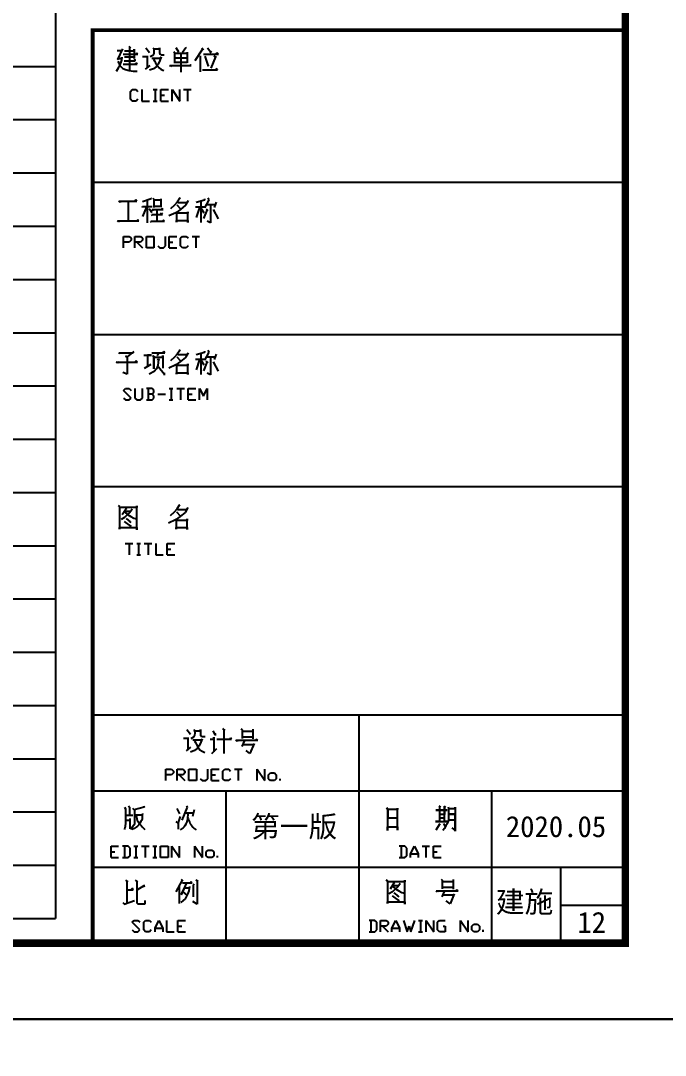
# Model space of a CAD drawing. Extents: x 5412679 to 5683609, y 301830 to 763830.
# Drawn here: x 5478034 to 5486504, y 721355 to 734954 of the extents above; entities that cross this region are included whole.
import ezdxf

# ---------------------------------------------------------------- set-up
doc = ezdxf.new("R2010")
doc.units = 0
doc.header["$LTSCALE"] = 1000
doc.header["$MEASUREMENT"] = 0
for name, color, linetype in [('$dl$', 255, 'Continuous'), ('PUB_TITLE', 4, 'Continuous'), ('图框', 7, 'Continuous')]:
    doc.layers.add(name, color=color, linetype=linetype)
doc.styles.add('图签2', font='simhei.ttf', dxfattribs={"height": 1000})

# ---------------------------------------------------------------- blocks, each defined once
blk = doc.blocks.new('sdg456sdhfdgh')
at = {"layer": 'PUB_TITLE'}
for p, q in [((3123681, 772008), (3123705, 771990)), ((3123530, 771952), (3123583, 771952)), ((3123600, 771973), (3123534, 771833)), ((3123607, 771903), (3123803, 771903)), ((3123628, 771948), (3123754, 771948)), ((3123691, 771997), (3123691, 771693)), ((3123705, 771990), (3123691, 771997)), ((3123754, 771969), (3123754, 771847)), ((3123754, 771948), (3123754, 771969)), ((3123789, 771917), (3123779, 771903)), ((3123803, 771903), (3123789, 771917)), ((3123863, 771875), (3123922, 771875)), ((3123908, 771990), (3123954, 771927)), ((3123922, 771885), (3123922, 771728)), ((3123922, 771875), (3123922, 771885)), ((3123996, 771889), (3123961, 771868)), ((3124010, 771913), (3123996, 771889)), ((3123999, 771990), (3124010, 771973)), ((3124010, 771973), (3124013, 771941)), ((3124013, 771941), (3124010, 771913)), ((3124013, 771973), (3124087, 771973)), ((3124087, 771990), (3124087, 771917)), ((3124087, 771973), (3124087, 771990)), ((3124087, 771917), (3124094, 771903)), ((3124108, 771868), (3124090, 771822)), ((3124094, 771903), (3124108, 771896)), ((3124101, 771854), (3124108, 771868)), ((3124108, 771896), (3124146, 771896)), ((3124272, 771938), (3124283, 771927)), ((3124283, 771927), (3124283, 771787)), ((3124290, 771920), (3124451, 771920)), ((3124300, 771994), (3124335, 771934)), ((3124367, 771917), (3124367, 771668)), ((3124433, 771987), (3124388, 771927)), ((3124426, 771997), (3124433, 771987)), ((3124451, 771931), (3124451, 771791)), ((3124650, 771969), (3124552, 771819)), ((3124619, 771885), (3124619, 771672)), ((3124640, 771987), (3124664, 771962)), ((3124664, 771962), (3124650, 771969)), ((3124664, 771903), (3124860, 771903)), ((3124682, 771878), (3124727, 771749)), ((3124717, 771987), (3124762, 771931)), ((3124769, 771941), (3124748, 771920)), ((3124762, 771931), (3124769, 771941)), ((3124822, 771868), (3124762, 771721)), ((3124801, 771882), (3124832, 771864)), ((3124832, 771864), (3124822, 771868)), ((3124843, 771924), (3124825, 771910)), ((3124860, 771903), (3124843, 771924)), ((3123534, 771833), (3123548, 771847)), ((3123537, 771812), (3123551, 771791)), ((3123558, 771749), (3123544, 771721)), ((3123548, 771847), (3123590, 771847)), ((3123551, 771791), (3123558, 771766)), ((3123569, 771777), (3123558, 771749)), ((3123558, 771766), (3123576, 771742)), ((3123579, 771801), (3123569, 771777)), ((3123576, 771742), (3123604, 771717)), ((3123586, 771826), (3123579, 771801)), ((3123590, 771864), (3123586, 771826)), ((3123590, 771847), (3123590, 771864)), ((3123607, 771773), (3123793, 771773)), ((3123621, 771815), (3123765, 771815)), ((3123754, 771864), (3123625, 771864)), ((3123761, 771829), (3123751, 771819)), ((3123754, 771847), (3123754, 771864)), ((3123768, 771819), (3123761, 771833)), ((3123765, 771833), (3123761, 771829)), ((3123782, 771791), (3123761, 771773)), ((3123765, 771815), (3123765, 771833)), ((3123793, 771773), (3123782, 771791)), ((3123901, 771707), (3123961, 771756)), ((3123985, 771854), (3124101, 771854)), ((3124006, 771840), (3124020, 771819)), ((3124041, 771738), (3124006, 771714)), ((3124020, 771819), (3124034, 771791)), ((3124034, 771791), (3124059, 771752)), ((3124069, 771773), (3124041, 771738)), ((3124059, 771752), (3124080, 771724)), ((3124090, 771822), (3124069, 771773)), ((3124220, 771756), (3124503, 771756)), ((3124230, 771742), (3124220, 771756)), ((3124244, 771752), (3124230, 771742)), ((3124283, 771798), (3124451, 771798)), ((3124286, 771857), (3124451, 771857)), ((3124493, 771766), (3124479, 771756)), ((3124503, 771756), (3124493, 771766)), ((3124727, 771759), (3124720, 771742)), ((3124727, 771749), (3124727, 771759)), ((3123544, 771721), (3123516, 771679)), ((3123604, 771717), (3123639, 771703)), ((3123639, 771703), (3123688, 771689)), ((3123688, 771689), (3123740, 771682)), ((3123740, 771682), (3123793, 771682)), ((3123922, 771728), (3123901, 771707)), ((3124006, 771714), (3123954, 771693)), ((3124080, 771724), (3124108, 771703)), ((3124108, 771703), (3124143, 771689)), ((3124650, 771700), (3124846, 771700)), ((3124843, 771714), (3124825, 771703)), ((3124846, 771700), (3124843, 771714)), ((3123703, 771414), (3123728, 771439)), ((3123703, 771314), (3123703, 771414)), ((3123728, 771439), (3123778, 771439)), ((3123778, 771439), (3123803, 771414)), ((3123853, 771439), (3123853, 771289)), ((3124003, 771439), (3124053, 771439)), ((3124028, 771439), (3124028, 771289)), ((3124103, 771439), (3124203, 771439)), ((3124103, 771289), (3124103, 771439)), ((3124103, 771364), (3124153, 771364)), ((3124253, 771439), (3124353, 771289)), ((3124253, 771289), (3124253, 771439)), ((3124353, 771289), (3124353, 771439)), ((3124403, 771439), (3124503, 771439)), ((3124453, 771439), (3124453, 771289)), ((3123728, 771289), (3123703, 771314)), ((3123778, 771289), (3123728, 771289)), ((3123803, 771314), (3123778, 771289)), ((3123853, 771289), (3123953, 771289)), ((3124003, 771289), (3124053, 771289)), ((3124103, 771289), (3124203, 771289)), ((3123207, 770221), (3130207, 770221)), ((3123550, 769974), (3123788, 769974)), ((3123567, 769956), (3123550, 769974)), ((3123581, 769974), (3123567, 769956)), ((3123672, 769974), (3123672, 769715)), ((3123672, 769970), (3123672, 769715)), ((3123774, 769988), (3123760, 769970)), ((3123788, 769974), (3123774, 769988)), ((3123977, 770002), (3123861, 769963)), ((3123924, 769984), (3123924, 769690)), ((3123970, 770016), (3123977, 770002)), ((3123998, 770012), (3124012, 769998)), ((3124012, 769998), (3124012, 769890)), ((3124012, 769988), (3124106, 769988)), ((3124103, 770005), (3124103, 769893)), ((3124351, 770012), (3124320, 769960)), ((3124344, 770023), (3124358, 770005)), ((3124358, 770005), (3124351, 770012)), ((3124463, 769981), (3124428, 769918)), ((3124446, 769956), (3124463, 769981)), ((3124677, 769984), (3124568, 769953)), ((3124631, 769970), (3124631, 769694)), ((3124677, 770002), (3124677, 769984)), ((3124736, 769988), (3124677, 769883)), ((3124722, 770016), (3124736, 769988)), ((3123861, 769904), (3123991, 769904)), ((3123865, 769886), (3123861, 769904)), ((3123914, 769897), (3123861, 769771)), ((3123949, 769876), (3123984, 769823)), ((3123991, 769862), (3124134, 769862)), ((3123998, 769841), (3123991, 769862)), ((3124015, 769907), (3124106, 769907)), ((3124050, 769858), (3124050, 769711)), ((3124120, 769876), (3124103, 769858)), ((3124134, 769862), (3124120, 769876)), ((3124285, 769921), (3124229, 769872)), ((3124320, 769960), (3124285, 769921)), ((3124362, 769865), (3124299, 769820)), ((3124302, 769830), (3124309, 769823)), ((3124313, 769925), (3124362, 769872)), ((3124327, 769956), (3124446, 769956)), ((3124428, 769918), (3124362, 769865)), ((3124456, 769834), (3124456, 769813)), ((3124456, 769694), (3124456, 769834)), ((3124558, 769897), (3124677, 769897)), ((3124610, 769890), (3124568, 769757)), ((3124638, 769872), (3124670, 769820)), ((3124712, 769865), (3124663, 769743)), ((3124698, 769928), (3124820, 769928)), ((3124701, 769872), (3124722, 769848)), ((3124757, 769928), (3124757, 769690)), ((3124792, 769862), (3124855, 769739)), ((3124831, 769960), (3124803, 769890)), ((3123536, 769715), (3123816, 769715)), ((3123546, 769701), (3123536, 769715)), ((3123564, 769711), (3123546, 769701)), ((3123802, 769729), (3123788, 769715)), ((3123816, 769715), (3123802, 769729)), ((3123973, 769711), (3124152, 769711)), ((3123980, 769694), (3123973, 769711)), ((3123987, 769799), (3124124, 769799)), ((3123994, 769778), (3123987, 769799)), ((3124110, 769813), (3124096, 769795)), ((3124124, 769799), (3124110, 769813)), ((3124138, 769725), (3124124, 769708)), ((3124152, 769711), (3124138, 769725)), ((3124299, 769820), (3124208, 769778)), ((3124309, 769823), (3124309, 769697)), ((3124309, 769718), (3124456, 769718)), ((3124309, 769697), (3124309, 769718)), ((3124456, 769813), (3124316, 769813)), ((3124456, 769718), (3124456, 769694)), ((3124757, 769690), (3124712, 769711)), ((3123613, 769510), (3123688, 769510)), ((3123613, 769360), (3123613, 769510)), ((3123688, 769435), (3123613, 769435)), ((3123688, 769510), (3123713, 769485)), ((3123713, 769460), (3123688, 769435)), ((3123713, 769485), (3123713, 769460)), ((3123763, 769510), (3123838, 769510)), ((3123763, 769360), (3123763, 769510)), ((3123838, 769435), (3123763, 769435)), ((3123788, 769435), (3123863, 769360)), ((3123838, 769510), (3123863, 769485)), ((3123863, 769460), (3123838, 769435)), ((3123863, 769485), (3123863, 769460)), ((3123913, 769510), (3124013, 769510)), ((3123913, 769360), (3123913, 769510)), ((3124013, 769510), (3124013, 769360)), ((3124163, 769385), (3124163, 769510)), ((3124213, 769510), (3124313, 769510)), ((3124213, 769360), (3124213, 769510)), ((3124213, 769435), (3124263, 769435)), ((3124363, 769485), (3124388, 769510)), ((3124363, 769385), (3124363, 769485)), ((3124388, 769510), (3124438, 769510)), ((3124438, 769510), (3124463, 769485)), ((3124513, 769510), (3124613, 769510)), ((3124563, 769510), (3124563, 769360)), ((3124013, 769360), (3123913, 769360)), ((3124063, 769385), (3124088, 769360)), ((3124088, 769360), (3124138, 769360)), ((3124138, 769360), (3124163, 769385)), ((3124213, 769360), (3124313, 769360)), ((3124388, 769360), (3124363, 769385)), ((3124438, 769360), (3124388, 769360)), ((3124463, 769385), (3124438, 769360)), ((3123207, 768221), (3130207, 768221)), ((3123553, 767981), (3123735, 767981)), ((3123564, 767970), (3123553, 767981)), ((3123574, 767981), (3123564, 767970)), ((3123637, 767935), (3123662, 767925)), ((3123662, 767925), (3123637, 767935)), ((3123749, 767995), (3123662, 767925)), ((3123662, 767925), (3123662, 767697)), ((3123735, 767981), (3123749, 767995)), ((3123879, 767949), (3123980, 767949)), ((3123928, 767949), (3123928, 767802)), ((3123980, 767949), (3123928, 767949)), ((3123987, 767981), (3124155, 767981)), ((3123994, 767946), (3124012, 767935)), ((3124012, 767935), (3124012, 767771)), ((3124082, 767977), (3124054, 767939)), ((3124141, 767995), (3124131, 767981)), ((3124131, 767946), (3124131, 767778)), ((3124131, 767921), (3124131, 767946)), ((3124155, 767981), (3124141, 767995)), ((3124320, 767960), (3124285, 767921)), ((3124313, 767925), (3124362, 767872)), ((3124351, 768012), (3124320, 767960)), ((3124327, 767956), (3124446, 767956)), ((3124344, 768023), (3124358, 768005)), ((3124358, 768005), (3124351, 768012)), ((3124463, 767981), (3124428, 767918)), ((3124446, 767956), (3124463, 767981)), ((3124677, 767984), (3124568, 767953)), ((3124631, 767970), (3124631, 767694)), ((3124677, 768002), (3124677, 767984)), ((3124736, 767988), (3124677, 767883)), ((3124698, 767928), (3124820, 767928)), ((3124722, 768016), (3124736, 767988)), ((3124757, 767928), (3124757, 767690)), ((3124831, 767960), (3124803, 767890)), ((3123518, 767858), (3123795, 767858)), ((3123532, 767848), (3123518, 767858)), ((3123550, 767862), (3123532, 767848)), ((3123781, 767876), (3123767, 767862)), ((3123795, 767858), (3123781, 767876)), ((3123889, 767778), (3123977, 767830)), ((3123928, 767802), (3123889, 767778)), ((3124012, 767921), (3124131, 767921)), ((3124012, 767771), (3124012, 767921)), ((3124064, 767813), (3124047, 767771)), ((3124054, 767897), (3124085, 767886)), ((3124071, 767893), (3124064, 767813)), ((3124085, 767886), (3124071, 767893)), ((3124071, 767795), (3124145, 767704)), ((3124299, 767820), (3124208, 767778)), ((3124285, 767921), (3124229, 767872)), ((3124362, 767865), (3124299, 767820)), ((3124302, 767830), (3124309, 767823)), ((3124309, 767823), (3124309, 767697)), ((3124456, 767813), (3124316, 767813)), ((3124428, 767918), (3124362, 767865)), ((3124456, 767834), (3124456, 767813)), ((3124456, 767694), (3124456, 767834)), ((3124558, 767897), (3124677, 767897)), ((3124610, 767890), (3124568, 767757)), ((3124638, 767872), (3124670, 767820)), ((3124712, 767865), (3124663, 767743)), ((3124701, 767872), (3124722, 767848)), ((3124792, 767862), (3124855, 767739)), ((3123662, 767697), (3123606, 767722)), ((3124015, 767732), (3123949, 767697)), ((3124047, 767771), (3124015, 767732)), ((3124148, 767715), (3124145, 767687)), ((3124145, 767704), (3124148, 767715)), ((3124309, 767718), (3124456, 767718)), ((3124309, 767697), (3124309, 767718)), ((3124456, 767718), (3124456, 767694)), ((3124757, 767690), (3124712, 767711)), ((3123613, 767485), (3123638, 767510)), ((3123713, 767385), (3123613, 767485)), ((3123613, 767385), (3123638, 767360)), ((3123638, 767510), (3123688, 767510)), ((3123688, 767510), (3123713, 767485)), ((3123688, 767360), (3123713, 767385)), ((3123763, 767510), (3123763, 767385)), ((3123763, 767385), (3123788, 767360)), ((3123838, 767360), (3123863, 767385)), ((3123863, 767385), (3123863, 767510)), ((3123988, 767510), (3123913, 767510)), ((3123938, 767510), (3123938, 767360)), ((3123988, 767435), (3123938, 767435)), ((3124013, 767485), (3123988, 767510)), ((3123988, 767435), (3124013, 767460)), ((3124013, 767410), (3123988, 767435)), ((3123988, 767360), (3124013, 767385)), ((3124013, 767460), (3124013, 767485)), ((3124013, 767385), (3124013, 767410)), ((3124063, 767435), (3124163, 767435)), ((3124213, 767510), (3124263, 767510)), ((3124238, 767510), (3124238, 767360)), ((3124313, 767510), (3124413, 767510)), ((3124363, 767510), (3124363, 767360)), ((3124463, 767510), (3124563, 767510)), ((3124463, 767360), (3124463, 767510)), ((3124463, 767435), (3124513, 767435)), ((3124613, 767510), (3124663, 767410)), ((3124613, 767360), (3124613, 767510)), ((3124663, 767410), (3124713, 767510)), ((3124713, 767510), (3124713, 767360)), ((3123638, 767360), (3123688, 767360)), ((3123788, 767360), (3123838, 767360)), ((3123913, 767360), (3123988, 767360)), ((3124213, 767360), (3124263, 767360)), ((3124463, 767360), (3124563, 767360)), ((3123207, 766221), (3130207, 766221)), ((3123541, 765973), (3123562, 765959)), ((3123562, 765959), (3123562, 765661)), ((3123790, 765948), (3123562, 765948)), ((3123646, 765927), (3123594, 765850)), ((3123629, 765885), (3123664, 765854)), ((3123636, 765934), (3123653, 765920)), ((3123636, 765899), (3123706, 765899)), ((3123653, 765920), (3123646, 765927)), ((3123695, 765882), (3123657, 765847)), ((3123727, 765924), (3123695, 765882)), ((3123706, 765899), (3123727, 765924)), ((3123790, 765969), (3123790, 765948)), ((3123790, 765654), (3123790, 765969)), ((3124280, 765885), (3124224, 765836)), ((3124315, 765924), (3124280, 765885)), ((3124308, 765889), (3124357, 765836)), ((3124346, 765976), (3124315, 765924)), ((3124322, 765920), (3124441, 765920)), ((3124339, 765987), (3124353, 765969)), ((3124353, 765969), (3124346, 765976)), ((3124423, 765882), (3124357, 765829)), ((3124458, 765945), (3124423, 765882)), ((3124441, 765920), (3124458, 765945)), ((3123625, 765815), (3123580, 765787)), ((3123622, 765763), (3123706, 765700)), ((3123657, 765847), (3123625, 765815)), ((3123646, 765801), (3123702, 765756)), ((3123664, 765854), (3123709, 765829)), ((3123706, 765763), (3123695, 765745)), ((3123702, 765756), (3123706, 765763)), ((3123709, 765829), (3123748, 765808)), ((3123748, 765808), (3123783, 765798)), ((3124294, 765784), (3124203, 765742)), ((3124357, 765829), (3124294, 765784)), ((3124297, 765794), (3124304, 765787)), ((3124304, 765787), (3124304, 765661)), ((3124451, 765777), (3124311, 765777)), ((3124451, 765798), (3124451, 765777)), ((3124451, 765658), (3124451, 765798)), ((3123562, 765682), (3123790, 765682)), ((3123562, 765661), (3123562, 765682)), ((3123713, 765710), (3123699, 765693)), ((3123706, 765700), (3123713, 765710)), ((3123790, 765682), (3123790, 765654)), ((3124304, 765682), (3124451, 765682)), ((3124304, 765661), (3124304, 765682)), ((3124451, 765682), (3124451, 765658)), ((3123636, 765474), (3123736, 765474)), ((3123686, 765474), (3123686, 765324)), ((3123786, 765474), (3123836, 765474)), ((3123811, 765474), (3123811, 765324)), ((3123886, 765474), (3123986, 765474)), ((3123936, 765474), (3123936, 765324)), ((3124036, 765474), (3124036, 765324)), ((3124186, 765474), (3124286, 765474)), ((3124186, 765324), (3124186, 765474)), ((3124186, 765399), (3124236, 765399)), ((3123786, 765324), (3123836, 765324)), ((3124036, 765324), (3124136, 765324)), ((3124186, 765324), (3124286, 765324)), ((3123207, 763221), (3130207, 763221)), ((3126706, 763221), (3126706, 760221)), ((3124446, 763029), (3124491, 762966)), ((3124537, 763029), (3124547, 763012)), ((3124624, 763029), (3124624, 762956)), ((3124624, 763012), (3124624, 763029)), ((3124915, 763040), (3124943, 763015)), ((3124932, 763029), (3124932, 762714)), ((3124943, 763015), (3124932, 763029)), ((3125156, 763036), (3125170, 763026)), ((3125314, 763033), (3125314, 762907)), ((3124400, 762914), (3124460, 762914)), ((3124460, 762924), (3124460, 762767)), ((3124460, 762914), (3124460, 762924)), ((3124533, 762928), (3124498, 762907)), ((3124523, 762893), (3124638, 762893)), ((3124547, 762952), (3124533, 762928)), ((3124547, 763012), (3124551, 762980)), ((3124551, 762980), (3124547, 762952)), ((3124551, 763012), (3124624, 763012)), ((3124624, 762956), (3124631, 762942)), ((3124645, 762907), (3124628, 762861)), ((3124631, 762942), (3124645, 762935)), ((3124638, 762893), (3124645, 762907)), ((3124645, 762935), (3124684, 762935)), ((3124750, 762903), (3124799, 762903)), ((3124785, 763012), (3124817, 762956)), ((3124799, 762928), (3124799, 762735)), ((3124799, 762903), (3124799, 762928)), ((3124824, 762966), (3124803, 762977)), ((3124817, 762956), (3124824, 762966)), ((3124838, 762903), (3125030, 762903)), ((3125020, 762921), (3125009, 762903)), ((3125030, 762903), (3125020, 762921)), ((3125167, 763008), (3125310, 763008)), ((3125167, 762931), (3125310, 762931)), ((3125170, 763026), (3125170, 762910)), ((3125363, 762896), (3125345, 762882)), ((3125380, 762886), (3125363, 762896)), ((3124439, 762746), (3124498, 762795)), ((3124460, 762767), (3124439, 762746)), ((3124544, 762879), (3124558, 762858)), ((3124579, 762777), (3124544, 762753)), ((3124558, 762858), (3124572, 762830)), ((3124572, 762830), (3124596, 762791)), ((3124607, 762812), (3124579, 762777)), ((3124596, 762791), (3124617, 762763)), ((3124628, 762861), (3124607, 762812)), ((3124617, 762763), (3124645, 762742)), ((3124775, 762714), (3124841, 762777)), ((3125090, 762886), (3125380, 762886)), ((3125107, 762872), (3125090, 762886)), ((3125114, 762882), (3125107, 762872)), ((3125202, 762882), (3125167, 762805)), ((3125177, 762833), (3125314, 762833)), ((3125328, 762844), (3125275, 762714)), ((3124544, 762753), (3124491, 762732)), ((3124645, 762742), (3124680, 762728)), ((3125275, 762714), (3125223, 762753)), ((3124170, 762507), (3124245, 762507)), ((3124170, 762357), (3124170, 762507)), ((3124245, 762507), (3124270, 762482)), ((3124270, 762482), (3124270, 762457)), ((3124320, 762507), (3124395, 762507)), ((3124320, 762357), (3124320, 762507)), ((3124395, 762507), (3124420, 762482)), ((3124420, 762482), (3124420, 762457)), ((3124470, 762507), (3124570, 762507)), ((3124470, 762357), (3124470, 762507)), ((3124570, 762507), (3124570, 762357)), ((3124720, 762382), (3124720, 762507)), ((3124770, 762507), (3124870, 762507)), ((3124770, 762357), (3124770, 762507)), ((3124920, 762482), (3124945, 762507)), ((3124920, 762382), (3124920, 762482)), ((3124945, 762507), (3124995, 762507)), ((3124995, 762507), (3125020, 762482)), ((3125070, 762507), (3125170, 762507)), ((3125120, 762507), (3125120, 762357)), ((3125370, 762507), (3125470, 762357)), ((3125370, 762357), (3125370, 762507)), ((3125470, 762357), (3125470, 762507)), ((3124245, 762432), (3124170, 762432)), ((3124270, 762457), (3124245, 762432)), ((3124395, 762432), (3124320, 762432)), ((3124345, 762432), (3124420, 762357)), ((3124420, 762457), (3124395, 762432)), ((3124570, 762357), (3124470, 762357)), ((3124620, 762382), (3124645, 762357)), ((3124645, 762357), (3124695, 762357)), ((3124695, 762357), (3124720, 762382)), ((3124770, 762432), (3124820, 762432)), ((3124770, 762357), (3124870, 762357)), ((3124945, 762357), (3124920, 762382)), ((3124995, 762357), (3124945, 762357)), ((3125020, 762382), (3124995, 762357)), ((3125520, 762432), (3125545, 762457)), ((3125520, 762382), (3125520, 762432)), ((3125545, 762357), (3125520, 762382)), ((3125545, 762457), (3125595, 762457)), ((3125595, 762357), (3125545, 762357)), ((3125595, 762457), (3125620, 762432)), ((3125620, 762382), (3125595, 762357)), ((3125620, 762432), (3125620, 762382)), ((3125670, 762357), (3125670, 762382)), ((3123207, 762221), (3130207, 762221)), ((3124956, 762221), (3124956, 760221)), ((3128448, 762221), (3128448, 760221)), ((3123626, 762006), (3123640, 761985)), ((3123640, 761985), (3123640, 761785)), ((3123678, 762023), (3123692, 762006)), ((3123692, 762006), (3123692, 761901)), ((3123755, 761974), (3123734, 761992)), ((3123885, 762006), (3123755, 761974)), ((3123759, 761978), (3123759, 761789)), ((3123881, 762023), (3123885, 762006)), ((3124315, 761988), (3124347, 761922)), ((3124448, 762006), (3124378, 761838)), ((3124441, 762027), (3124448, 762006)), ((3124543, 761971), (3124518, 761883)), ((3127068, 762002), (3127082, 761981)), ((3127082, 761981), (3127082, 761701)), ((3127086, 761978), (3127086, 761869)), ((3127215, 761978), (3127086, 761978)), ((3127215, 761995), (3127215, 761978)), ((3127215, 761705), (3127215, 761995)), ((3127716, 761967), (3127866, 761967)), ((3127831, 761967), (3127716, 761967)), ((3127758, 762027), (3127779, 762009)), ((3127765, 762020), (3127765, 761817)), ((3127779, 762009), (3127765, 762020)), ((3127828, 762027), (3127845, 762009)), ((3127831, 762020), (3127831, 761967)), ((3127831, 761817), (3127831, 762020)), ((3127831, 761967), (3127831, 761911)), ((3127866, 761967), (3127831, 761967)), ((3127877, 762013), (3127884, 761995)), ((3127884, 761995), (3127884, 761838)), ((3127884, 761992), (3127971, 761992)), ((3127971, 762009), (3127971, 761694)), ((3127971, 761992), (3127971, 762009)), ((3123640, 761901), (3123734, 761901)), ((3123643, 761838), (3123696, 761838)), ((3123696, 761859), (3123696, 761722)), ((3123762, 761908), (3123864, 761908)), ((3123776, 761897), (3123783, 761880)), ((3123783, 761880), (3123787, 761855)), ((3123787, 761855), (3123794, 761838)), ((3123794, 761838), (3123811, 761810)), ((3123811, 761810), (3123825, 761789)), ((3123839, 761817), (3123829, 761796)), ((3123850, 761834), (3123839, 761817)), ((3123857, 761848), (3123850, 761834)), ((3123860, 761869), (3123857, 761848)), ((3123864, 761925), (3123860, 761897)), ((3123860, 761897), (3123860, 761869)), ((3124301, 761820), (3124329, 761792)), ((3124329, 761792), (3124361, 761883)), ((3124417, 761932), (3124532, 761932)), ((3124445, 761820), (3124441, 761799)), ((3124452, 761845), (3124445, 761820)), ((3124452, 761925), (3124459, 761911)), ((3124459, 761911), (3124452, 761869)), ((3124452, 761869), (3124452, 761845)), ((3124455, 761876), (3124462, 761859)), ((3124462, 761859), (3124469, 761841)), ((3124469, 761841), (3124476, 761824)), ((3124476, 761824), (3124483, 761806)), ((3124483, 761806), (3124490, 761789)), ((3127086, 761869), (3127219, 761869)), ((3127712, 761817), (3127873, 761817)), ((3127765, 761817), (3127712, 761817)), ((3127758, 761869), (3127831, 761869)), ((3127831, 761911), (3127761, 761911)), ((3127873, 761817), (3127831, 761817)), ((3127873, 761803), (3127849, 761761)), ((3127884, 761838), (3127873, 761803)), ((3127891, 761915), (3127968, 761915)), ((3127971, 761915), (3127891, 761915)), ((3127968, 761838), (3127891, 761838)), ((3127968, 761915), (3127968, 761838)), ((3127971, 761694), (3127971, 761915)), ((3123629, 761733), (3123622, 761712)), ((3123636, 761754), (3123629, 761733)), ((3123640, 761785), (3123636, 761768)), ((3123636, 761768), (3123636, 761754)), ((3123748, 761771), (3123706, 761715)), ((3123755, 761726), (3123724, 761712)), ((3123759, 761789), (3123748, 761771)), ((3123780, 761743), (3123755, 761726)), ((3123797, 761757), (3123780, 761743)), ((3123815, 761775), (3123797, 761757)), ((3123829, 761796), (3123815, 761775)), ((3123825, 761789), (3123843, 761768)), ((3123843, 761768), (3123857, 761750)), ((3123857, 761750), (3123874, 761733)), ((3123874, 761733), (3123895, 761712)), ((3124329, 761792), (3124333, 761719)), ((3124396, 761736), (3124357, 761708)), ((3124410, 761750), (3124396, 761736)), ((3124420, 761764), (3124410, 761750)), ((3124431, 761782), (3124420, 761764)), ((3124441, 761799), (3124431, 761782)), ((3124490, 761789), (3124501, 761775)), ((3124501, 761775), (3124515, 761757)), ((3124515, 761757), (3124525, 761743)), ((3124525, 761743), (3124543, 761729)), ((3124543, 761729), (3124567, 761708)), ((3127082, 761747), (3127215, 761747)), ((3127082, 761701), (3127082, 761747)), ((3127215, 761747), (3127215, 761705)), ((3127768, 761789), (3127719, 761705)), ((3127831, 761726), (3127810, 761701)), ((3127817, 761792), (3127838, 761750)), ((3127849, 761761), (3127831, 761726)), ((3127926, 761736), (3127971, 761701)), ((3123449, 761494), (3123549, 761494)), ((3123449, 761344), (3123449, 761494)), ((3123449, 761419), (3123499, 761419)), ((3123674, 761494), (3123599, 761494)), ((3123624, 761494), (3123624, 761344)), ((3123699, 761469), (3123674, 761494)), ((3123699, 761369), (3123699, 761469)), ((3123749, 761494), (3123799, 761494)), ((3123774, 761494), (3123774, 761344)), ((3123849, 761494), (3123949, 761494)), ((3123899, 761494), (3123899, 761344)), ((3123999, 761494), (3124049, 761494)), ((3124024, 761494), (3124024, 761344)), ((3124099, 761494), (3124199, 761494)), ((3124099, 761344), (3124099, 761494)), ((3124199, 761494), (3124199, 761344)), ((3124249, 761494), (3124349, 761344)), ((3124249, 761344), (3124249, 761494)), ((3124349, 761344), (3124349, 761494)), ((3124549, 761494), (3124649, 761344)), ((3124549, 761344), (3124549, 761494)), ((3124649, 761344), (3124649, 761494)), ((3124699, 761419), (3124724, 761444)), ((3124699, 761369), (3124699, 761419)), ((3124724, 761444), (3124774, 761444)), ((3124774, 761444), (3124799, 761419)), ((3124799, 761419), (3124799, 761369)), ((3127311, 761494), (3127236, 761494)), ((3127261, 761494), (3127261, 761344)), ((3127336, 761469), (3127311, 761494)), ((3127336, 761369), (3127336, 761469)), ((3127386, 761394), (3127436, 761494)), ((3127436, 761494), (3127486, 761394)), ((3127536, 761494), (3127636, 761494)), ((3127586, 761494), (3127586, 761344)), ((3127686, 761494), (3127786, 761494)), ((3127686, 761344), (3127686, 761494)), ((3127686, 761419), (3127736, 761419)), ((3123449, 761344), (3123549, 761344)), ((3123599, 761344), (3123674, 761344)), ((3123674, 761344), (3123699, 761369)), ((3123749, 761344), (3123799, 761344)), ((3123999, 761344), (3124049, 761344)), ((3124199, 761344), (3124099, 761344)), ((3124724, 761344), (3124699, 761369)), ((3124774, 761344), (3124724, 761344)), ((3124799, 761369), (3124774, 761344)), ((3124849, 761344), (3124849, 761369)), ((3127236, 761344), (3127311, 761344)), ((3127311, 761344), (3127336, 761369)), ((3127386, 761394), (3127486, 761394)), ((3127386, 761344), (3127386, 761394)), ((3127486, 761394), (3127486, 761344)), ((3127686, 761344), (3127786, 761344)), ((3123207, 761221), (3130207, 761221)), ((3129355, 761221), (3129355, 760221)), ((3123641, 761049), (3123669, 761028)), ((3123655, 761035), (3123655, 760745)), ((3123767, 761046), (3123798, 761028)), ((3123788, 761035), (3123788, 760752)), ((3123875, 760986), (3123886, 760958)), ((3124383, 761046), (3124299, 760895)), ((3124372, 761063), (3124393, 761039)), ((3124439, 761011), (3124372, 760857)), ((3124393, 761039), (3124383, 761046)), ((3124390, 761014), (3124516, 761014)), ((3124502, 761028), (3124491, 761014)), ((3124516, 761014), (3124502, 761028)), ((3124523, 760997), (3124540, 760983)), ((3124530, 760986), (3124530, 760829)), ((3124540, 760983), (3124530, 760986)), ((3124565, 761053), (3124593, 761035)), ((3124579, 761042), (3124579, 760734)), ((3124593, 761035), (3124579, 761042)), ((3127062, 761053), (3127083, 761039)), ((3127083, 761039), (3127083, 760741)), ((3127311, 761028), (3127083, 761028)), ((3127167, 761007), (3127115, 760930)), ((3127157, 761014), (3127174, 761000)), ((3127174, 761000), (3127167, 761007)), ((3127248, 761004), (3127216, 760962)), ((3127227, 760979), (3127248, 761004)), ((3127311, 761049), (3127311, 761028)), ((3127311, 760734), (3127311, 761049)), ((3127787, 761060), (3127801, 761049)), ((3127797, 761032), (3127941, 761032)), ((3127801, 761049), (3127801, 760934)), ((3127944, 761056), (3127944, 760930)), ((3123655, 760920), (3123739, 760920)), ((3123732, 760941), (3123711, 760920)), ((3123739, 760920), (3123732, 760941)), ((3123882, 760972), (3123788, 760916)), ((3124344, 760972), (3124344, 760741)), ((3124372, 760857), (3124414, 760948)), ((3124390, 760899), (3124446, 760850)), ((3124414, 760948), (3124477, 760948)), ((3124456, 760871), (3124442, 760839)), ((3124470, 760906), (3124456, 760871)), ((3124481, 760965), (3124470, 760906)), ((3127146, 760895), (3127101, 760867)), ((3127178, 760927), (3127146, 760895)), ((3127150, 760965), (3127185, 760934)), ((3127157, 760979), (3127227, 760979)), ((3127167, 760881), (3127223, 760836)), ((3127216, 760962), (3127178, 760927)), ((3127185, 760934), (3127230, 760909)), ((3127230, 760909), (3127269, 760888)), ((3127269, 760888), (3127304, 760878)), ((3127720, 760909), (3128011, 760909)), ((3127738, 760895), (3127720, 760909)), ((3127745, 760906), (3127738, 760895)), ((3127797, 760955), (3127941, 760955)), ((3127832, 760906), (3127797, 760829)), ((3127808, 760857), (3127944, 760857)), ((3127958, 760867), (3127906, 760738)), ((3127993, 760920), (3127976, 760906)), ((3128011, 760909), (3127993, 760920)), ((3123606, 760755), (3123627, 760731)), ((3123620, 760734), (3123756, 760780)), ((3123788, 760752), (3123788, 760745)), ((3123788, 760745), (3123802, 760738)), ((3123802, 760738), (3123896, 760738)), ((3123896, 760738), (3123896, 760780)), ((3124397, 760780), (3124365, 760755)), ((3124421, 760804), (3124397, 760780)), ((3124442, 760839), (3124421, 760804)), ((3124579, 760734), (3124526, 760769)), ((3127083, 760762), (3127311, 760762)), ((3127083, 760741), (3127083, 760762)), ((3127143, 760843), (3127227, 760780)), ((3127227, 760843), (3127216, 760825)), ((3127234, 760790), (3127220, 760773)), ((3127223, 760836), (3127227, 760843)), ((3127227, 760780), (3127234, 760790)), ((3127311, 760762), (3127311, 760734)), ((3127906, 760738), (3127853, 760776)), ((3129355, 760721), (3130207, 760721)), ((3123728, 760494), (3123753, 760519)), ((3123828, 760394), (3123728, 760494)), ((3123753, 760519), (3123803, 760519)), ((3123803, 760519), (3123828, 760494)), ((3123878, 760494), (3123903, 760519)), ((3123878, 760394), (3123878, 760494)), ((3123903, 760519), (3123953, 760519)), ((3123953, 760519), (3123978, 760494)), ((3124028, 760419), (3124078, 760519)), ((3124078, 760519), (3124128, 760419)), ((3124178, 760519), (3124178, 760369)), ((3124328, 760519), (3124428, 760519)), ((3124328, 760369), (3124328, 760519)), ((3124328, 760444), (3124378, 760444)), ((3126915, 760519), (3126840, 760519)), ((3126865, 760519), (3126865, 760369)), ((3126940, 760494), (3126915, 760519)), ((3126940, 760394), (3126940, 760494)), ((3126990, 760519), (3127065, 760519)), ((3126990, 760369), (3126990, 760519)), ((3127065, 760444), (3126990, 760444)), ((3127015, 760444), (3127090, 760369)), ((3127065, 760519), (3127090, 760494)), ((3127090, 760469), (3127065, 760444)), ((3127090, 760494), (3127090, 760469)), ((3127140, 760419), (3127190, 760519)), ((3127190, 760519), (3127240, 760419)), ((3127290, 760519), (3127340, 760369)), ((3127340, 760369), (3127365, 760444)), ((3127365, 760444), (3127390, 760369)), ((3127390, 760369), (3127440, 760519)), ((3127490, 760519), (3127540, 760519)), ((3127515, 760519), (3127515, 760369)), ((3127590, 760519), (3127690, 760369)), ((3127590, 760369), (3127590, 760519)), ((3127690, 760369), (3127690, 760519)), ((3127740, 760494), (3127765, 760519)), ((3127740, 760394), (3127740, 760494)), ((3127765, 760519), (3127840, 760519)), ((3127815, 760444), (3127840, 760444)), ((3127840, 760444), (3127840, 760369)), ((3128040, 760519), (3128140, 760369)), ((3128040, 760369), (3128040, 760519)), ((3128140, 760369), (3128140, 760519)), ((3128190, 760444), (3128215, 760469)), ((3128190, 760394), (3128190, 760444)), ((3128215, 760469), (3128265, 760469)), ((3128265, 760469), (3128290, 760444)), ((3128290, 760444), (3128290, 760394)), ((3123728, 760394), (3123753, 760369)), ((3123753, 760369), (3123803, 760369)), ((3123803, 760369), (3123828, 760394)), ((3123903, 760369), (3123878, 760394)), ((3123953, 760369), (3123903, 760369)), ((3123978, 760394), (3123953, 760369)), ((3124028, 760419), (3124128, 760419)), ((3124028, 760369), (3124028, 760419)), ((3124128, 760419), (3124128, 760369)), ((3124178, 760369), (3124278, 760369)), ((3124328, 760369), (3124428, 760369)), ((3126840, 760369), (3126915, 760369)), ((3126915, 760369), (3126940, 760394)), ((3127140, 760419), (3127240, 760419)), ((3127140, 760369), (3127140, 760419)), ((3127240, 760419), (3127240, 760369)), ((3127490, 760369), (3127540, 760369)), ((3127765, 760369), (3127740, 760394)), ((3127840, 760369), (3127765, 760369)), ((3128215, 760369), (3128190, 760394)), ((3128265, 760369), (3128215, 760369)), ((3128290, 760394), (3128265, 760369)), ((3128340, 760369), (3128340, 760394))]:
    blk.add_line(p, q, dxfattribs=at)
at = {"layer": 'PUB_TITLE', "const_width": 50}
blk.add_lwpolyline([(3123207, 760221), (3123207, 772221), (3130207, 772221), (3130207, 760221)], close=True, dxfattribs=at)
at = {"layer": 'PUB_TITLE', "style": '图签2'}
for s, p in [('第一版', (3125289, 761614)), ('2020.05', (3128637, 761614)), ('建施', (3128505, 760623)), ('12', (3129577, 760355))]:
    blk.add_text(s, height=276.9, dxfattribs=at).set_placement(p)

msp = doc.modelspace()

# ---------------------------------------------------------------- linework, layer by layer
at = {"layer": 'PUB_TITLE', "linetype": 'ByBlock'}
for points in [[(5412679, 721830), (5486979, 721830), (5486979, 763830), (5412679, 763830)], [(5412679, 679830), (5486979, 679830), (5486979, 721830), (5412679, 721830)]]:
    msp.add_lwpolyline(points, close=True, dxfattribs=at)
at = {"layer": 'PUB_TITLE', "linetype": 'ByBlock', "const_width": 100}
msp.add_lwpolyline([(5415179, 722830), (5485979, 722830), (5485979, 762830), (5415179, 762830)], close=True, dxfattribs=at)
at = {"layer": '图框', "color": 147}
for p, q in [((5478491, 760953), (5478491, 723153)), ((5415820, 734353), (5478491, 734353)), ((5415820, 733653), (5478491, 733653)), ((5415820, 732953), (5478491, 732953)), ((5415820, 732253), (5478491, 732253)), ((5415820, 731553), (5478491, 731553)), ((5415820, 730853), (5478491, 730853)), ((5415820, 730153), (5478491, 730153)), ((5415820, 729453), (5478491, 729453)), ((5415820, 728753), (5478491, 728753)), ((5415820, 728053), (5478491, 728053)), ((5415820, 727353), (5478491, 727353)), ((5415820, 726653), (5478491, 726653)), ((5415820, 725953), (5478491, 725953)), ((5415820, 725253), (5478491, 725253)), ((5415820, 724553), (5478491, 724553)), ((5415820, 723853), (5478491, 723853)), ((5415820, 723153), (5478491, 723153))]:
    msp.add_line(p, q, dxfattribs=at)

# ---------------------------------------------------------------- block references
at = {"layer": '$dl$'}
msp.add_blockref('sdg456sdhfdgh', (2355772, -37391), dxfattribs=at)

doc.saveas('drawing.dxf')
